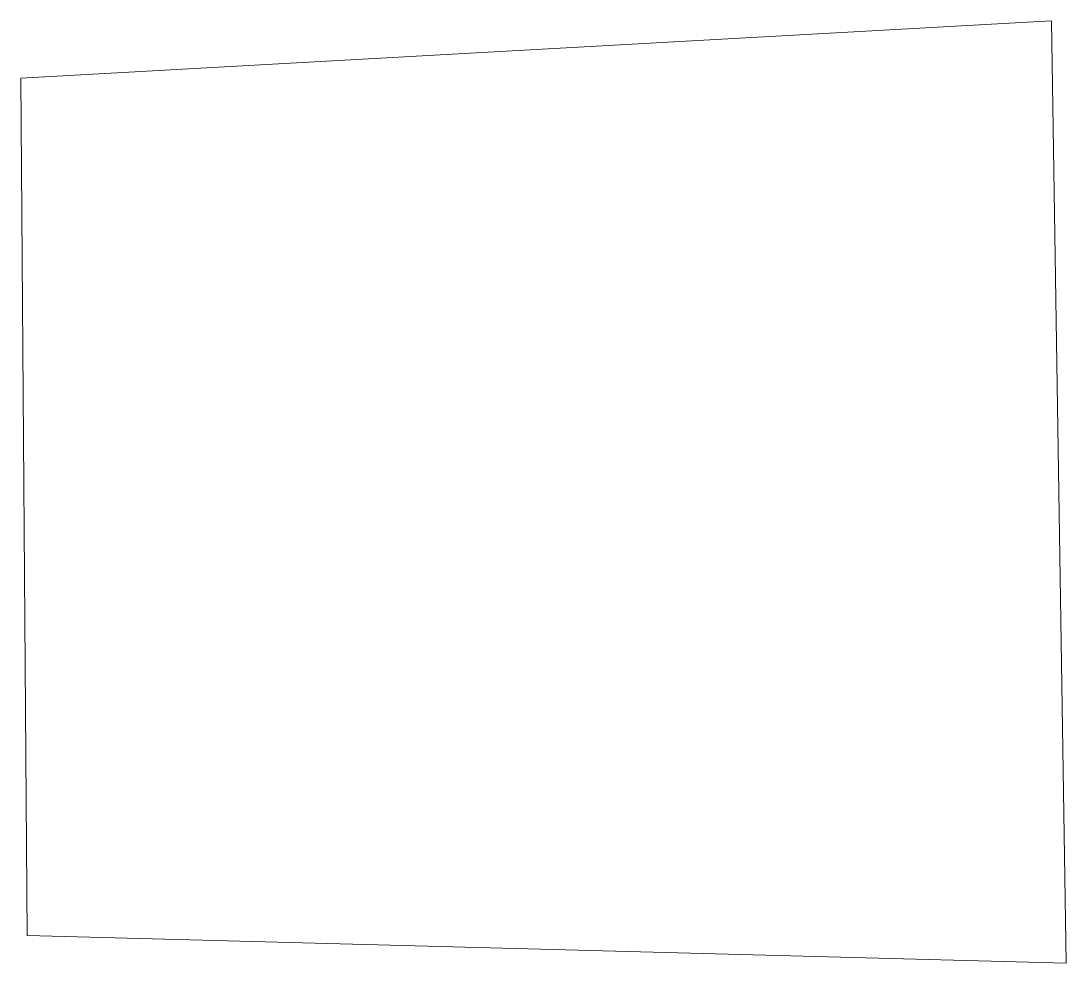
# Model space of a CAD drawing. Header units: millimetres. Extents: x 613648.5 to 613662.4, y 1320708 to 1320720.5.
import ezdxf

# ---------------------------------------------------------------- set-up
doc = ezdxf.new("R2010")
doc.units = ezdxf.units.MM

msp = doc.modelspace()

# ---------------------------------------------------------------- linework, layer by layer
at = {"color": 7, "lineweight": 0, "ltscale": 0.5, "flags": 128}
msp.add_lwpolyline([(613648.5979, 1320708.3463), (613662.4329, 1320707.9808), (613662.2384, 1320720.5223), (613648.5167, 1320719.7602), (613648.5979, 1320708.3463)], close=True, dxfattribs=at)

doc.saveas('drawing.dxf')
